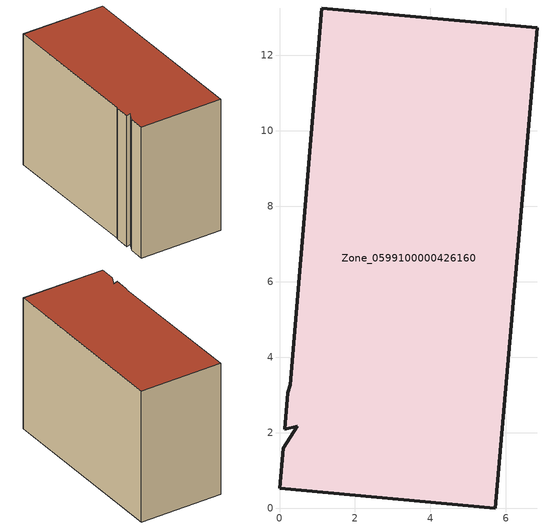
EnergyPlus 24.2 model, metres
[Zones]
Zone_0599100000426160
 floor ground (C_G): 0.09,1.58 0.47,2.17 0.14,2.08 0.22,3.05 0.29,3.27 1.12,13.26 6.84,12.74 5.71,0 0,0.52 z0
 wall outside (C_F): 0.14,2.08 0.47,2.17 0.09,1.58 0,0.52 5.71,0 6.84,12.74 1.12,13.26 0.29,3.27 0.22,3.05 0.14,2.08 z0:9.28
 roof outside (C_R): 0.47,2.17 0.09,1.58 0,0.52 5.71,0 6.84,12.74 1.12,13.26 0.29,3.27 0.22,3.05 0.14,2.08 z9.28
[BUILDING]
Pand.0599100000426160: North Axis=0; Terrain=City; Loads Convergence Tolerance Value=0.04; Temperature Convergence Tolerance Value=0.4; Solar Distribution=FullExterior; Maximum Number of Warmup Days=25; Minimum Number of Warmup Days=1
[Site:Location]
Rotterdam.The.Hague.AP_ZH_NLD Design_Conditions: Latitude=51.96; Longitude=4.45; Time Zone=1; Elevation=-4.5
[SITE:GROUNDTEMPERATURE:BUILDINGSURFACE]
18, 18, 18, 18, 18, 18, 18, 18, 18, 18, 18, 18
[MATERIAL] Thermal Absorptance=0.9; Solar Absorptance=0.7; Visible Absorptance=0.7
Name | Roughness | Thickness | Conductivity | Density | Specific Heat
G.TC.2006-2014 | MediumSmooth | 0.15 | 0.06 | 540 | 1210
F.TC.2006-2014 | Rough | 0.3 | 0.12 | 1920 | 840
R.TC.2006-2014 | MediumRough | 0.2 | 0.08 | 1500 | 1000
[CONSTRUCTION]
C_G: G.TC.2006-2014
C_F: F.TC.2006-2014
C_R: R.TC.2006-2014
[ZONE]
Zone_0599100000426160: Type=1; Multiplier=1; Ceiling Height=Autocalculate; Volume=Autocalculate; Floor Area=autocalculate; Part of Total Floor Area=Yes
[ZONEINFILTRATION:DESIGNFLOWRATE]
Infil_Zone_0599100000426160: Zone or ZoneList or Space or SpaceList=Zone_0599100000426160; Schedule=AlwaysOn; Design Flow Rate Calculation Method=Flow/Area; Flow Rate per Floor Area=0.0015; Constant Term Coefficient=1; Temperature Term Coefficient=0; Velocity Term Coefficient=0; Velocity Squared Term Coefficient=0
[HVACTEMPLATE:ZONE:IDEALLOADSAIRSYSTEM]
Zone_0599100000426160: Maximum Heating Supply Air Temperature=50; Minimum Cooling Supply Air Temperature=13; Maximum Heating Supply Air Humidity Ratio=0.0156; Minimum Cooling Supply Air Humidity Ratio=0.0077; Heating Limit=NoLimit; Cooling Limit=NoLimit; Dehumidification Control Type=ConstantSensibleHeatRatio; Cooling Sensible Heat Ratio=0.7; Dehumidification Setpoint=60; Humidification Control Type=None; Humidification Setpoint=30; Outdoor Air Method=None; Outdoor Air Flow Rate per Person=0.00944; Outdoor Air Flow Rate per Zone Floor Area=0; Outdoor Air Flow Rate per Zone=0; Demand Controlled Ventilation Type=None; Outdoor Air Economizer Type=NoEconomizer; Heat Recovery Type=None; Sensible Heat Recovery Effectiveness=0.7; Latent Heat Recovery Effectiveness=0.65
[ZONECONTROL:THERMOSTAT]
ThermostatControl_Zone_0599100000426160: Zone or ZoneList=Zone_0599100000426160; Control Type Schedule=DualSetpointControlType; Control 1=Thermostat_Zone_0599100000426160; Temperature Difference Between Cutout And Setpoint=0
[THERMOSTATSETPOINT:DUALSETPOINT]
Thermostat_Zone_0599100000426160: Heating Setpoint Temperature Schedule=HeatingSetpoint_Zone_0599100000426160; Cooling Setpoint Temperature Schedule=CoolingSetpoint_Zone_0599100000426160
[SCHEDULE:COMPACT]
HeatingSetpoint_Zone_0599100000426160: Through: 12/31, For: AllDays, Until: 24:00, 21
CoolingSetpoint_Zone_0599100000426160: Through: 12/31, For: AllDays, Until: 24:00, 24
DualSetpointControlType: Through: 12/31, For: AllDays, Until: 24:00, 4
AlwaysOn: Through: 12/31, For: AllDays, Until: 24:00, 1
